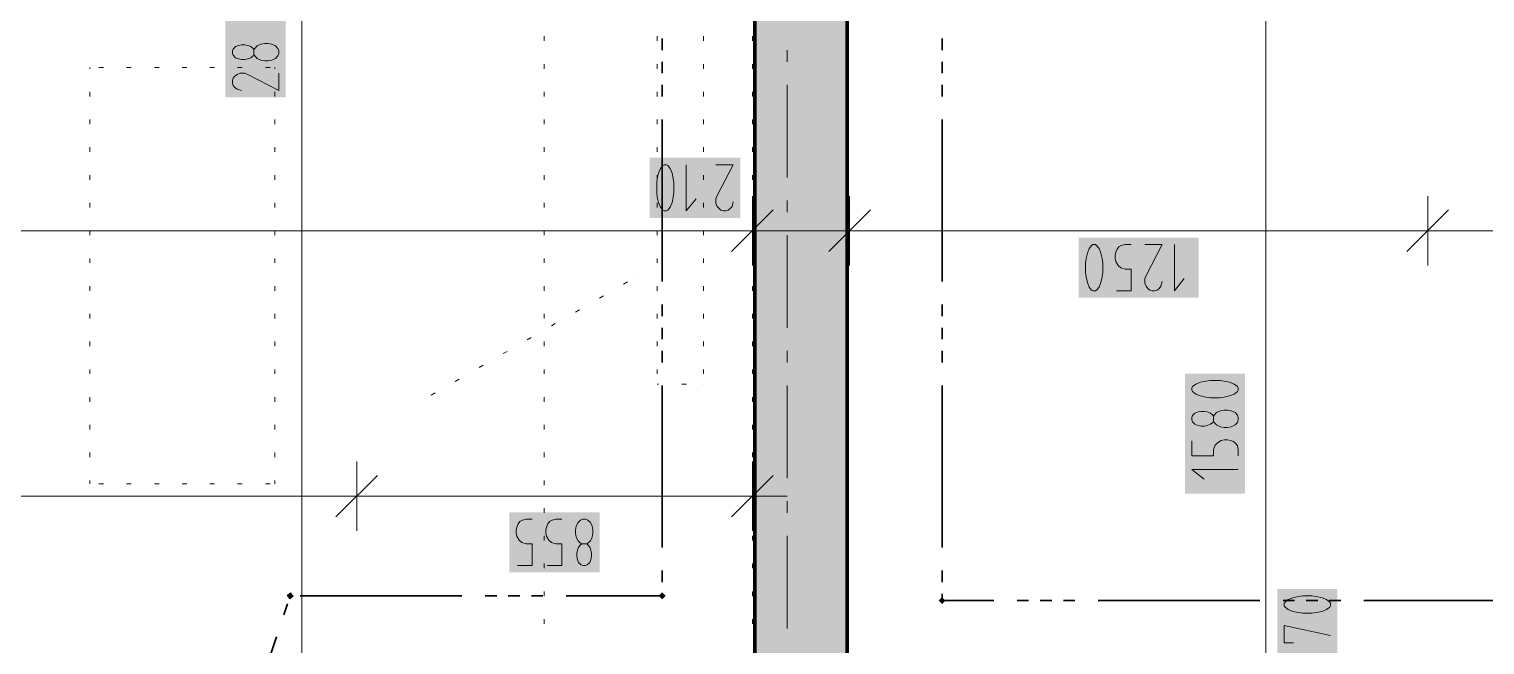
# Model space of a CAD drawing. Header units: millimetres. Extents: x 0 to 594, y 0 to 420.
# Drawn here: x 116.9 to 148.72, y 159.47 to 172.93 of the extents above; entities that cross this region are included whole.
import ezdxf

# ---------------------------------------------------------------- set-up
doc = ezdxf.new("R2010")
doc.units = ezdxf.units.MM
doc.header["$LTSCALE"] = 8
for name, color, linetype in [('PDF_Koty delkove', 7, 'Continuous'), ('PDF_Nabytek', 7, 'Continuous'), ('PDF_Osy hlavni', 7, 'Continuous'), ('PDF_Pozarni useky', 7, 'Continuous'), ('PDF_Steny obvodove nosne', 7, 'Continuous')]:
    doc.layers.add(name, color=color, linetype=linetype)

msp = doc.modelspace()

# ---------------------------------------------------------------- hatches: boundary and pattern name
at = {"layer": 'PDF_Steny obvodove nosne', "true_color": 0xc0c0c0, "transparency": 33554559}
msp.add_hatch(color=9, dxfattribs=at).paths.add_polyline_path([(132.761, 198.2), (132.761, 158.52), (132.761, 156.144), (134.783, 156.144), (134.783, 198.2)])

# ---------------------------------------------------------------- linework, layer by layer
at = {"layer": 'PDF_Koty delkove', "lineweight": 18}
for points in [[(143.935, 138.502), (143.935, 148.114), (143.935, 154.678), (143.935, 158.419), (143.935, 174.392), (143.935, 177.336), (143.935, 194.207), (143.935, 194.825), (143.935, 261.386), (143.935, 264.115)], [(122.862, 173.919), (122.862, 158.52), (122.862, 157.761)], [(121.817, 172.371), (121.8, 172.344), (121.749, 172.304), (121.682, 172.277), (121.615, 172.263), (121.547, 172.263), (121.48, 172.277), (121.413, 172.304), (121.362, 172.358), (121.346, 172.399), (121.346, 172.452), (121.362, 172.493), (121.413, 172.547), (121.48, 172.574), (121.547, 172.588), (121.615, 172.588), (121.682, 172.574), (121.749, 172.547), (121.8, 172.507), (121.817, 172.48)], [(122.12, 172.614), (122.052, 172.614), (121.969, 172.6), (121.885, 172.561), (121.834, 172.507), (121.817, 172.48), (121.817, 172.371), (121.834, 172.344), (121.885, 172.29), (121.969, 172.25), (122.052, 172.236), (122.12, 172.236), (122.204, 172.25), (122.289, 172.29), (122.34, 172.344), (122.357, 172.399), (122.357, 172.452), (122.34, 172.507), (122.289, 172.561), (122.204, 172.6)], [(122.204, 172.6), (122.12, 172.614)], [(122.357, 171.966), (122.357, 171.588), (121.682, 171.939), (121.615, 171.966), (121.514, 171.966), (121.447, 171.939), (121.396, 171.899), (121.362, 171.858), (121.346, 171.804), (121.346, 171.751), (121.362, 171.696), (121.396, 171.656), (121.447, 171.615), (121.547, 171.588)], [(131.266, 169.965), (131.266, 168.954), (131.481, 169.223)], [(131.914, 169.965), (132.292, 169.965), (131.94, 169.291), (131.914, 169.223), (131.914, 169.122), (131.94, 169.055), (131.981, 169.005), (132.021, 168.971), (132.076, 168.954), (132.129, 168.954), (132.183, 168.971)], [(132.71, 169.281), (132.71, 168.523), (132.71, 167.765)], [(134.833, 169.281), (134.833, 168.523), (134.833, 167.765)], [(147.47, 169.281), (147.47, 168.523), (147.47, 167.765)], [(132.183, 168.971), (132.224, 169.005), (132.265, 169.055), (132.292, 169.156)], [(133.165, 168.978), (132.255, 168.068)], [(135.288, 168.978), (134.378, 168.068)], [(147.925, 168.978), (147.016, 168.068)], [(228.247, 168.523), (226.124, 168.523), (191.953, 168.523), (190.487, 168.523), (164.556, 168.523), (162.433, 168.523), (149.796, 168.523), (147.47, 168.523), (134.833, 168.523), (132.71, 168.523), (77.309, 168.523), (73.569, 168.523)], [(140.665, 167.209), (140.989, 167.209), (140.989, 167.68), (140.854, 167.68), (140.76, 167.714), (140.706, 167.765), (140.652, 167.848), (140.639, 167.915), (140.639, 167.983), (140.652, 168.051), (140.679, 168.117), (140.72, 168.168), (140.773, 168.202), (140.854, 168.219), (140.989, 168.219)], [(141.287, 168.219), (141.665, 168.219), (141.313, 167.545), (141.287, 167.477), (141.287, 167.376), (141.313, 167.31), (141.354, 167.259), (141.394, 167.225), (141.449, 167.209), (141.502, 167.209), (141.556, 167.225), (141.597, 167.259)], [(141.935, 168.219), (141.935, 167.209), (142.15, 167.477)], [(141.597, 167.259), (141.637, 167.31), (141.665, 167.41)], [(142.383, 164.292), (142.332, 164.346), (142.316, 164.387), (142.316, 164.44), (142.332, 164.481), (142.383, 164.535), (142.451, 164.562), (142.517, 164.575), (142.585, 164.575), (142.653, 164.562), (142.72, 164.535), (142.77, 164.494), (142.787, 164.468)], [(142.787, 164.359), (142.77, 164.332), (142.72, 164.292), (142.653, 164.265), (142.585, 164.251), (142.517, 164.251), (142.451, 164.265), (142.383, 164.292)], [(142.316, 163.927), (142.316, 163.603), (142.787, 163.603), (142.787, 163.739), (142.822, 163.833), (142.872, 163.887), (142.956, 163.94), (143.023, 163.954), (143.091, 163.954), (143.158, 163.94), (143.225, 163.914), (143.276, 163.873), (143.31, 163.82), (143.327, 163.739), (143.327, 163.603)], [(124.062, 163.479), (124.062, 162.721), (124.062, 161.963)], [(132.71, 163.479), (132.71, 162.721), (132.71, 161.963)], [(143.327, 163.306), (142.316, 163.306), (142.585, 163.09)], [(124.517, 163.176), (123.608, 162.266)], [(133.165, 163.176), (132.255, 162.266)], [(132.71, 162.721), (129.503, 162.721), (124.062, 162.721), (92.12, 162.721), (77.309, 162.721)], [(132.71, 162.721), (133.469, 162.721)], [(127.576, 161.204), (127.9, 161.204), (127.9, 161.676), (127.765, 161.676), (127.671, 161.71), (127.616, 161.761), (127.563, 161.844), (127.549, 161.911), (127.549, 161.979), (127.563, 162.047), (127.59, 162.113), (127.63, 162.164), (127.684, 162.198), (127.765, 162.215), (127.9, 162.215)], [(128.224, 161.204), (128.548, 161.204), (128.548, 161.676), (128.413, 161.676), (128.319, 161.71), (128.264, 161.761), (128.211, 161.844), (128.197, 161.911), (128.197, 161.979), (128.211, 162.047), (128.238, 162.113), (128.278, 162.164), (128.332, 162.198), (128.413, 162.215), (128.548, 162.215)], [(129.088, 161.676), (129.115, 161.658), (129.155, 161.608), (129.182, 161.541), (129.196, 161.473), (129.196, 161.406), (129.182, 161.339), (129.155, 161.271), (129.101, 161.221), (129.061, 161.204), (129.007, 161.204), (128.967, 161.221), (128.912, 161.271), (128.886, 161.339), (128.872, 161.406), (128.872, 161.473), (128.886, 161.541)], [(128.886, 161.541), (128.912, 161.608), (128.953, 161.658), (128.98, 161.676)], [(144.94, 160.541), (144.738, 160.541), (144.638, 160.527), (144.52, 160.5), (144.418, 160.46), (144.351, 160.406), (144.335, 160.379), (144.335, 160.325), (144.351, 160.298), (144.418, 160.244), (144.52, 160.204), (144.638, 160.176), (144.738, 160.162), (144.94, 160.162), (145.041, 160.176), (145.16, 160.204), (145.261, 160.244), (145.328, 160.298)], [(145.328, 160.298), (145.346, 160.325), (145.346, 160.379), (145.328, 160.406), (145.261, 160.46), (145.16, 160.5), (145.041, 160.527), (144.94, 160.541)], [(144.536, 159.514), (144.335, 159.514), (144.335, 159.893), (145.346, 159.677)]]:
    msp.add_lwpolyline(points, dxfattribs=at)
for points in [[(130.618, 169.56), (130.618, 169.358), (130.631, 169.258), (130.658, 169.139), (130.699, 169.038), (130.752, 168.971), (130.78, 168.954), (130.833, 168.954), (130.861, 168.971), (130.914, 169.038), (130.955, 169.139), (130.982, 169.258), (130.996, 169.358), (130.996, 169.56), (130.982, 169.661), (130.955, 169.779), (130.914, 169.88), (130.861, 169.948), (130.833, 169.965), (130.78, 169.965), (130.752, 169.948), (130.699, 169.88), (130.658, 169.779), (130.631, 169.661)], [(139.991, 167.814), (139.991, 167.612), (140.004, 167.512), (140.031, 167.394), (140.072, 167.292), (140.125, 167.225), (140.153, 167.209), (140.206, 167.209), (140.234, 167.225), (140.287, 167.292), (140.328, 167.394), (140.355, 167.512), (140.369, 167.612), (140.369, 167.814), (140.355, 167.915), (140.328, 168.033), (140.287, 168.135), (140.234, 168.202), (140.206, 168.219), (140.153, 168.219), (140.125, 168.202), (140.072, 168.135), (140.031, 168.033), (140.004, 167.915)], [(142.922, 165.25), (142.72, 165.25), (142.62, 165.236), (142.501, 165.21), (142.4, 165.169), (142.332, 165.116), (142.316, 165.088), (142.316, 165.035), (142.332, 165.007), (142.4, 164.954), (142.501, 164.913), (142.62, 164.886), (142.72, 164.872), (142.922, 164.872), (143.023, 164.886), (143.141, 164.913), (143.242, 164.954), (143.31, 165.007), (143.327, 165.035), (143.327, 165.088), (143.31, 165.116), (143.242, 165.169), (143.141, 165.21), (143.023, 165.236)], [(143.091, 164.602), (143.023, 164.602), (142.939, 164.588), (142.855, 164.549), (142.805, 164.494), (142.787, 164.468), (142.787, 164.359), (142.805, 164.332), (142.855, 164.278), (142.939, 164.238), (143.023, 164.224), (143.091, 164.224), (143.175, 164.238), (143.26, 164.278), (143.31, 164.332), (143.327, 164.387), (143.327, 164.44), (143.31, 164.494), (143.26, 164.549), (143.175, 164.588)], [(128.845, 161.979), (128.845, 161.911), (128.859, 161.827), (128.899, 161.743), (128.953, 161.693), (128.98, 161.676), (129.088, 161.676), (129.115, 161.693), (129.169, 161.743), (129.21, 161.827), (129.224, 161.911), (129.224, 161.979), (129.21, 162.063), (129.169, 162.148), (129.115, 162.198), (129.061, 162.215), (129.007, 162.215), (128.953, 162.198), (128.899, 162.148), (128.859, 162.063)]]:
    msp.add_lwpolyline(points, close=True, dxfattribs=at)
at = {"layer": 'PDF_Koty delkove', "color": 7, "lineweight": 18, "true_color": 0xffffff, "transparency": 33554559}
for points in [[(122.508, 171.436), (122.508, 174.062), (121.194, 171.436), (121.194, 174.062)], [(132.444, 170.117), (130.466, 170.117), (132.444, 168.803), (130.466, 168.803)], [(142.465, 168.371), (139.839, 168.371), (142.465, 167.057), (139.839, 167.057)], [(143.479, 162.776), (143.479, 165.402), (142.165, 162.776), (142.165, 165.402)], [(129.375, 162.367), (127.398, 162.367), (129.375, 161.053), (127.398, 161.053)], [(145.497, 158.715), (145.497, 160.692), (144.183, 158.715), (144.183, 160.692)]]:
    msp.add_solid(points, dxfattribs=at)
at = {"layer": 'PDF_Nabytek', "lineweight": 13}
for points in [[(128.161, 172.671), (128.161, 172.772)], [(130.628, 172.671), (130.628, 172.772)], [(131.639, 172.671), (131.639, 172.772)], [(132.71, 172.671), (132.71, 172.772)], [(128.161, 172.064), (128.161, 172.165)], [(130.628, 172.064), (130.628, 172.165)], [(131.639, 172.064), (131.639, 172.165)], [(132.71, 172.064), (132.71, 172.165)], [(118.227, 172.092), (118.227, 172.092)], [(118.227, 172.064), (118.227, 172.092)], [(118.227, 172.092), (118.227, 172.092)], [(118.528, 172.092), (118.427, 172.092)], [(119.135, 172.092), (119.034, 172.092)], [(119.742, 172.092), (119.641, 172.092)], [(120.348, 172.092), (120.247, 172.092)], [(120.955, 172.092), (120.854, 172.092)], [(121.561, 172.092), (121.46, 172.092)], [(122.168, 172.092), (122.067, 172.092)], [(122.271, 172.092), (122.271, 172.092)], [(122.271, 172.064), (122.271, 172.092)], [(122.271, 172.092), (122.271, 172.092)], [(118.227, 171.458), (118.227, 171.559)], [(122.271, 171.458), (122.271, 171.559)], [(128.161, 171.458), (128.161, 171.559)], [(130.628, 171.458), (130.628, 171.559)], [(131.639, 171.458), (131.639, 171.559)], [(132.71, 171.458), (132.71, 171.559)], [(118.227, 170.851), (118.227, 170.952)], [(122.271, 170.851), (122.271, 170.952)], [(128.161, 170.851), (128.161, 170.952)], [(130.628, 170.851), (130.628, 170.952)], [(131.639, 170.851), (131.639, 170.952)], [(132.71, 170.851), (132.71, 170.952)], [(118.227, 170.244), (118.227, 170.346)], [(122.271, 170.244), (122.271, 170.346)], [(128.161, 170.244), (128.161, 170.346)], [(130.628, 170.244), (130.628, 170.346)], [(131.639, 170.244), (131.639, 170.346)], [(132.71, 170.244), (132.71, 170.346)], [(118.227, 169.638), (118.227, 169.739)], [(122.271, 169.638), (122.271, 169.739)], [(128.161, 169.638), (128.161, 169.739)], [(130.628, 169.638), (130.628, 169.739)], [(131.639, 169.638), (131.639, 169.739)], [(132.71, 169.638), (132.71, 169.739)], [(118.227, 169.031), (118.227, 169.132)], [(122.271, 169.031), (122.271, 169.132)], [(128.161, 169.031), (128.161, 169.132)], [(130.628, 169.031), (130.628, 169.132)], [(131.639, 169.031), (131.639, 169.132)], [(132.71, 169.031), (132.71, 169.132)], [(118.227, 168.425), (118.227, 168.526)], [(122.271, 168.425), (122.271, 168.526)], [(128.161, 168.425), (128.161, 168.526)], [(130.628, 168.425), (130.628, 168.526)], [(131.639, 168.425), (131.639, 168.526)], [(132.71, 168.425), (132.71, 168.526)], [(118.227, 167.818), (118.227, 167.919)], [(122.271, 167.818), (122.271, 167.919)], [(128.161, 167.818), (128.161, 167.919)], [(130.628, 167.818), (130.628, 167.919)], [(131.639, 167.818), (131.639, 167.919)], [(132.71, 167.818), (132.71, 167.919)], [(129.892, 167.352), (129.979, 167.403)], [(130.147, 167.499), (130.147, 167.499)], [(118.227, 167.212), (118.227, 167.313)], [(122.271, 167.212), (122.271, 167.313)], [(128.161, 167.212), (128.161, 167.313)], [(129.366, 167.049), (129.454, 167.099)], [(130.628, 167.212), (130.628, 167.313)], [(131.639, 167.212), (131.639, 167.313)], [(132.71, 167.212), (132.71, 167.313)], [(128.841, 166.746), (128.929, 166.796)], [(118.227, 166.605), (118.227, 166.706)], [(122.271, 166.605), (122.271, 166.706)], [(128.161, 166.605), (128.161, 166.706)], [(128.316, 166.442), (128.403, 166.493)], [(130.628, 166.605), (130.628, 166.706)], [(131.639, 166.605), (131.639, 166.706)], [(132.71, 166.605), (132.71, 166.706)], [(118.227, 165.998), (118.227, 166.099)], [(122.271, 165.998), (122.271, 166.099)], [(127.791, 166.139), (127.878, 166.19)], [(128.161, 165.998), (128.161, 166.099)], [(130.628, 165.998), (130.628, 166.099)], [(131.639, 165.998), (131.639, 166.099)], [(132.71, 165.998), (132.71, 166.099)], [(127.265, 165.836), (127.353, 165.886)], [(118.227, 165.392), (118.227, 165.493)], [(122.271, 165.392), (122.271, 165.493)], [(126.74, 165.532), (126.827, 165.583)], [(128.161, 165.392), (128.161, 165.493)], [(130.628, 165.392), (130.628, 165.493)], [(131.639, 165.392), (131.639, 165.493)], [(132.71, 165.392), (132.71, 165.493)], [(126.215, 165.229), (126.302, 165.28)], [(130.66, 165.172), (130.628, 165.172)], [(130.628, 165.172), (130.628, 165.172)], [(130.628, 165.172), (130.628, 165.172)], [(131.267, 165.172), (131.166, 165.172)], [(131.639, 165.172), (131.639, 165.172)], [(131.639, 165.172), (131.639, 165.172)], [(118.227, 164.785), (118.227, 164.886)], [(122.271, 164.785), (122.271, 164.886)], [(125.685, 164.923), (125.685, 164.923)], [(125.689, 164.926), (125.777, 164.976)], [(128.161, 164.785), (128.161, 164.886)], [(132.71, 164.785), (132.71, 164.886)], [(118.227, 164.179), (118.227, 164.28)], [(122.271, 164.179), (122.271, 164.28)], [(128.161, 164.179), (128.161, 164.28)], [(132.71, 164.179), (132.71, 164.28)], [(118.227, 163.572), (118.227, 163.673)], [(122.271, 163.572), (122.271, 163.673)], [(128.161, 163.572), (128.161, 163.673)], [(132.71, 163.572), (132.71, 163.673)], [(118.227, 162.993), (118.227, 163.067)], [(118.227, 162.993), (118.227, 162.993)], [(118.528, 162.993), (118.427, 162.993)], [(119.135, 162.993), (119.034, 162.993)], [(119.742, 162.993), (119.641, 162.993)], [(120.348, 162.993), (120.247, 162.993)], [(120.955, 162.993), (120.854, 162.993)], [(121.561, 162.993), (121.46, 162.993)], [(122.168, 162.993), (122.067, 162.993)], [(122.271, 162.993), (122.271, 163.067)], [(122.271, 162.993), (122.271, 162.993)], [(122.271, 162.993), (122.271, 162.993)], [(128.161, 162.965), (128.161, 163.067)], [(132.71, 162.965), (132.71, 163.067)], [(128.161, 162.359), (128.161, 162.46)], [(132.71, 162.359), (132.71, 162.46)], [(128.161, 161.752), (128.161, 161.853)], [(132.71, 161.752), (132.71, 161.853)], [(128.161, 161.146), (128.161, 161.247)], [(132.71, 161.146), (132.71, 161.247)], [(128.161, 160.539), (128.161, 160.64)], [(132.71, 160.539), (132.71, 160.64)], [(128.161, 159.933), (128.161, 160.034)], [(132.71, 159.933), (132.71, 160.034)]]:
    msp.add_lwpolyline(points, dxfattribs=at)
at = {"layer": 'PDF_Osy hlavni', "lineweight": 18}
for points in [[(133.469, 172.216), (133.469, 172.469)], [(133.469, 169.688), (133.469, 171.71)], [(133.469, 168.93), (133.469, 169.183)], [(133.469, 166.403), (133.469, 168.425)], [(133.469, 165.645), (133.469, 165.897)], [(133.469, 163.117), (133.469, 165.139)], [(133.469, 162.359), (133.469, 162.612)], [(133.469, 159.832), (133.469, 161.853)]]:
    msp.add_lwpolyline(points, dxfattribs=at)
at = {"layer": 'PDF_Pozarni useky', "lineweight": 30}
for points in [[(130.739, 172.469), (130.739, 172.721)], [(136.855, 172.469), (136.855, 172.721)], [(130.739, 171.963), (130.739, 172.216)], [(136.855, 171.963), (136.855, 172.216)], [(130.739, 171.458), (130.739, 171.71)], [(136.855, 171.458), (136.855, 171.71)], [(130.739, 167.414), (130.739, 170.952)], [(136.855, 167.414), (136.855, 170.952)], [(130.739, 166.656), (130.739, 166.908)], [(136.855, 166.656), (136.855, 166.908)], [(130.739, 166.15), (130.739, 166.403)], [(136.855, 166.15), (136.855, 166.403)], [(130.739, 165.645), (130.739, 165.897)], [(136.855, 165.645), (136.855, 165.897)], [(130.739, 161.601), (130.739, 165.139)], [(136.855, 161.601), (136.855, 165.139)], [(130.739, 160.842), (130.739, 161.095)], [(136.855, 160.842), (136.855, 161.095)], [(122.469, 160.13), (122.549, 160.369)], [(126.363, 160.542), (122.825, 160.542)], [(127.122, 160.542), (126.869, 160.542)], [(127.627, 160.542), (127.374, 160.542)], [(128.133, 160.542), (127.88, 160.542)], [(130.739, 160.542), (128.638, 160.542)], [(130.739, 160.542), (130.739, 160.59)], [(136.855, 160.44), (136.855, 160.59)], [(137.99, 160.44), (136.855, 160.44)], [(138.748, 160.44), (138.495, 160.44)], [(139.253, 160.44), (139.001, 160.44)], [(139.759, 160.44), (139.506, 160.44)], [(143.803, 160.44), (140.264, 160.44)], [(144.561, 160.44), (144.308, 160.44)], [(145.066, 160.44), (144.814, 160.44)], [(145.572, 160.44), (145.319, 160.44)], [(149.616, 160.44), (146.077, 160.44)], [(121.186, 156.295), (122.309, 159.65)]]:
    msp.add_lwpolyline(points, dxfattribs=at)
at = {"layer": 'PDF_Pozarni useky', "lineweight": 30, "transparency": 33554559}
for points in [[(122.683, 160.542), (122.607, 160.466), (122.607, 160.617), (122.531, 160.542)], [(122.583, 160.47), (122.535, 160.566), (122.679, 160.517), (122.631, 160.613)], [(130.815, 160.542), (130.739, 160.466), (130.739, 160.617), (130.663, 160.542)], [(130.739, 160.466), (130.663, 160.542), (130.815, 160.542), (130.739, 160.617)], [(136.855, 160.365), (136.78, 160.44), (136.931, 160.44), (136.855, 160.516)], [(136.931, 160.44), (136.855, 160.365), (136.855, 160.516), (136.78, 160.44)]]:
    msp.add_solid(points, dxfattribs=at)
at = {"layer": 'PDF_Steny obvodove nosne', "lineweight": 70}
for points in [[(108.498, 198.2), (108.498, 196.178), (110.267, 196.178), (116.939, 196.178), (119.366, 196.178), (132.761, 196.178), (132.761, 189.556), (132.761, 186.978), (132.761, 158.52), (132.761, 156.144), (134.783, 156.144)], [(134.783, 158.368), (134.783, 198.2), (132.761, 198.2)]]:
    msp.add_lwpolyline(points, dxfattribs=at)

doc.saveas('drawing.dxf')
